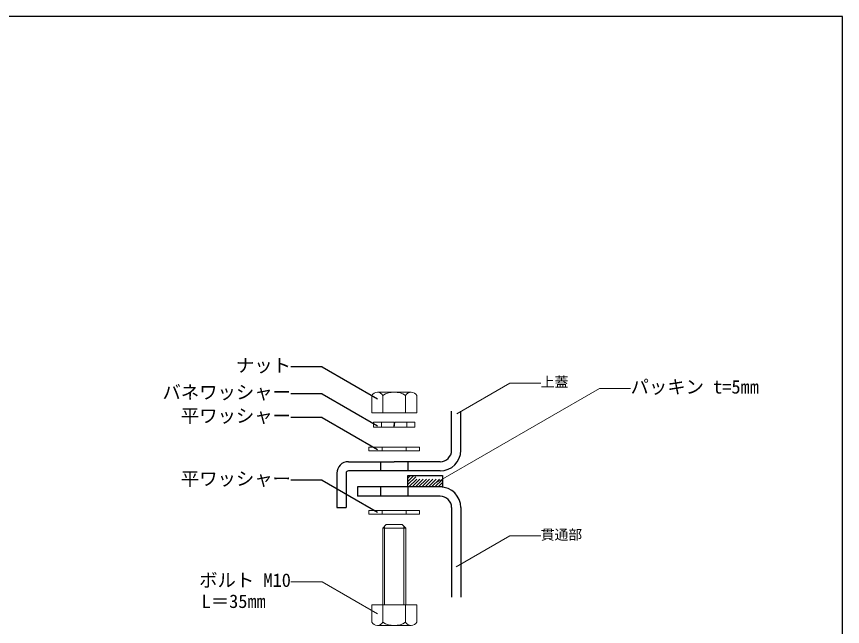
# Model space of a CAD drawing. Units: millimetres on the paper, enlarged 10 times, with parts at other scales. Extents: x -4472 to 3992, y -1263 to 1497.
# Drawn here: x 3092 to 3992, y 832 to 1497 of the extents above; entities that cross this region are included whole.
import ezdxf
from ezdxf.enums import TextEntityAlignment as Align

# ---------------------------------------------------------------- set-up
doc = ezdxf.new("R2010")
doc.units = ezdxf.units.MM
doc.header["$LTSCALE"] = 10
doc.linetypes.add('DASHED1', pattern=[1.8, 1.2, -0.6])
for name, color, linetype in [('0-F_図面枠', 7, 'Continuous'), ('F-0_FRP', 4, 'Continuous'), ('F-A_金物名称', 3, 'Continuous')]:
    doc.layers.add(name, color=color, linetype=linetype)
doc.layers.add('F-2_金物', color=7, linetype='Continuous', lineweight=18)
doc.layers.add('F-8_FRP部位名', color=7, linetype='Continuous', lineweight=18)
doc.styles.add('ＭＳ ゴシック', font='')
doc.styles.get('ＭＳ ゴシック').set_extended_font_data('MS Gothic')

msp = doc.modelspace()

# ---------------------------------------------------------------- linework, layer by layer
at = {"layer": '0-F_図面枠'}
msp.add_line((3991.62, -1262.92), (3991.62, 1497.08), dxfattribs=at)
msp.add_lwpolyline([(3991.62, 1497.08), (-8.38, 1497.08), (-8.38, -1262.92)], dxfattribs=at)
at = {"layer": 'F-0_FRP'}
for p, q in [((3565.77, 1024.46), (3565.77, 1066.96)), ((3575.77, 1024.46), (3575.77, 1066.96)), ((3453.27, 1011.96), (3503.27, 1011.96)), ((3488.27, 1011.96), (3488.27, 1001.96)), ((3553.27, 1011.96), (3503.27, 1011.96)), ((3518.27, 1011.96), (3518.27, 1001.96)), ((3450.77, 999.46), (3450.77, 961.96)), ((3553.27, 1001.96), (3453.27, 1001.96)), ((3463.27, 984.46), (3463.27, 974.46)), ((3553.27, 984.46), (3463.27, 984.46)), ((3488.27, 984.46), (3488.27, 974.46)), ((3518.27, 984.46), (3518.27, 974.46)), ((3503.27, 974.46), (3463.27, 974.46)), ((3553.27, 974.46), (3503.27, 974.46)), ((3565.77, 961.96), (3565.77, 864.46)), ((3575.77, 961.96), (3575.77, 864.46))]:
    msp.add_line(p, q, dxfattribs=at)
at = {"layer": 'F-0_FRP', "linetype": 'DASHED1'}
for p, q in [((3518.27, 987.02), (3528.21, 996.96)), ((3518.27, 990.55), (3524.68, 996.96)), ((3518.27, 994.09), (3521.14, 996.96)), ((3518.27, 987.02), (3528.21, 996.96)), ((3518.27, 990.55), (3524.68, 996.96)), ((3518.27, 994.09), (3521.14, 996.96)), ((3519.25, 984.46), (3531.75, 996.96)), ((3519.25, 984.46), (3531.75, 996.96)), ((3522.78, 984.46), (3535.28, 996.96)), ((3522.78, 984.46), (3535.28, 996.96)), ((3526.32, 984.46), (3538.82, 996.96)), ((3526.32, 984.46), (3538.82, 996.96)), ((3529.85, 984.46), (3542.35, 996.96)), ((3529.85, 984.46), (3542.35, 996.96)), ((3533.39, 984.46), (3545.89, 996.96)), ((3533.39, 984.46), (3545.89, 996.96)), ((3536.92, 984.46), (3549.42, 996.96)), ((3536.92, 984.46), (3549.42, 996.96)), ((3540.46, 984.46), (3552.96, 996.96)), ((3540.46, 984.46), (3552.96, 996.96)), ((3544, 984.46), (3555.77, 996.23)), ((3544, 984.46), (3555.77, 996.23)), ((3547.53, 984.46), (3555.77, 992.7)), ((3547.53, 984.46), (3555.77, 992.7)), ((3551.07, 984.46), (3555.77, 989.16)), ((3551.07, 984.46), (3555.77, 989.16)), ((3554.6, 984.46), (3555.77, 985.62)), ((3554.6, 984.46), (3555.77, 985.62))]:
    msp.add_line(p, q, dxfattribs=at)
at = {"layer": 'F-0_FRP'}
msp.add_lwpolyline([(3440.77, 999.46), (3440.77, 961.96), (3450.77, 961.96)], dxfattribs=at)
msp.add_lwpolyline([(3555.77, 984.46), (3518.27, 984.46), (3518.27, 996.96), (3555.77, 996.96)], close=True, dxfattribs=at)
msp.add_lwpolyline([(3555.77, 984.46), (3518.27, 984.46), (3518.27, 996.96), (3555.77, 996.96)], close=True, dxfattribs=at)
for centre, radius, start, end in [((3553.27, 1024.46), 12.5, 270, 0), ((3553.27, 1024.46), 22.5, 270, 0), ((3453.27, 999.46), 12.5, 90, 180), ((3453.27, 999.46), 2.5, 90, 180), ((3553.27, 961.96), 22.5, 0, 90), ((3553.27, 961.96), 12.5, 0, 90)]:
    msp.add_arc(centre, radius, start, end, dxfattribs=at)
at = {"layer": 'F-2_金物'}
for p, q in [((3478.73, 1065.25), (3478.73, 1084.21)), ((3521.67, 1087.75), (3484.87, 1087.75)), ((3491, 1065.25), (3491, 1084.21)), ((3515.54, 1065.25), (3515.54, 1084.21)), ((3527.81, 1065.25), (3527.81, 1084.21)), ((3527.81, 1065.25), (3478.73, 1065.25)), ((3502.67, 1065.25), (3480.93, 1065.25)), ((3526.93, 1065.25), (3508.04, 1065.25)), ((3480.64, 1054.97), (3480.64, 1049.47)), ((3480.64, 1054.97), (3503.27, 1054.97)), ((3489.39, 1054.97), (3489.39, 1049.47)), ((3503.27, 1054.97), (3502.79, 1049.47)), ((3503.75, 1054.97), (3503.27, 1049.47)), ((3503.75, 1054.97), (3525.89, 1054.97)), ((3517.14, 1054.97), (3517.14, 1049.47)), ((3525.89, 1054.97), (3525.89, 1049.47)), ((3480.64, 1049.47), (3502.79, 1049.47)), ((3499.82, 1049.47), (3480.93, 1049.47)), ((3503.27, 1049.47), (3525.89, 1049.47)), ((3475.77, 1027.68), (3530.77, 1027.68)), ((3475.77, 1027.68), (3475.77, 1023.68)), ((3490.14, 1027.68), (3490.14, 1023.68)), ((3516.39, 1027.68), (3516.39, 1023.68)), ((3530.77, 1023.68), (3530.77, 1027.68)), ((3530.77, 1023.68), (3475.77, 1023.68)), ((3475.77, 958.71), (3475.77, 954.71)), ((3475.77, 958.71), (3530.77, 958.71)), ((3530.77, 954.71), (3475.77, 954.71)), ((3490.14, 958.71), (3490.14, 954.71)), ((3516.39, 958.71), (3516.39, 954.71)), ((3530.77, 954.71), (3530.77, 958.71))]:
    msp.add_line(p, q, dxfattribs=at)
for centre, radius, start, end in [((3484.87, 1080.67), 7.08, 29.99985, 149.99985), ((3503.27, 1064.73), 23.02, 57.79585, 122.2043), ((3521.67, 1080.67), 7.08, 29.99985, 149.99985)]:
    msp.add_arc(centre, radius, start, end, dxfattribs=at)
at = {"layer": 'F-8_FRP部位名', "color": 3}
for p, q in [((3726.91, 1091.82), (3549.29, 989.27)), ((3726.91, 1091.82), (3760.74, 1091.82)), ((3424.63, 881.15), (3390.8, 881.15)), ((3424.63, 881.15), (3485, 846.3))]:
    msp.add_line(p, q, dxfattribs=at)
at = {"layer": 'F-8_FRP部位名', "color": 2}
for p, q in [((3629.11, 1097.51), (3571.53, 1064.27)), ((3629.11, 1097.51), (3662.93, 1097.51)), ((3629.11, 931.17), (3570.64, 897.41)), ((3629.11, 931.17), (3662.93, 931.17))]:
    msp.add_line(p, q, dxfattribs=at)
at = {"layer": 'F-8_FRP部位名'}
for p, q in [((3490.77, 939.67), (3490.77, 855.92)), ((3490.77, 939.67), (3515.77, 939.67)), ((3515.77, 939.67), (3512.02, 943.42)), ((3515.77, 855.92), (3515.77, 939.67)), ((3527.81, 855.92), (3478.73, 855.92)), ((3478.73, 855.92), (3478.73, 836.96)), ((3491, 855.92), (3491, 836.96)), ((3515.54, 855.92), (3515.54, 836.96)), ((3527.81, 855.92), (3527.81, 836.96))]:
    msp.add_line(p, q, dxfattribs=at)
at = {"layer": 'F-8_FRP部位名', "color": 4}
for p, q in [((3492.77, 941.67), (3492.77, 855.92)), ((3513.77, 855.92), (3513.77, 941.67))]:
    msp.add_line(p, q, dxfattribs=at)
at = {"layer": 'F-8_FRP部位名'}
for points in [[(3512.02, 943.42), (3494.52, 943.42), (3490.77, 939.67)], [(3521.67, 833.42), (3484.87, 833.42), (3521.67, 833.42)]]:
    msp.add_lwpolyline(points, dxfattribs=at)
for centre, radius, start, end in [((3484.87, 840.5), 7.08, 210.00015, 330.00015), ((3503.27, 856.44), 23.02, 237.7957, 302.20415), ((3521.67, 840.5), 7.08, 210.00015, 330.00015)]:
    msp.add_arc(centre, radius, start, end, dxfattribs=at)
at = {"layer": 'F-A_金物名称'}
for p, q in [((3424.63, 1115.19), (3390.8, 1115.19)), ((3424.63, 1115.19), (3485, 1080.34)), ((3424.63, 1085.95), (3390.8, 1085.95)), ((3424.63, 1085.95), (3485, 1051.09)), ((3424.63, 1060.28), (3390.8, 1060.28)), ((3424.63, 1060.28), (3485, 1025.42)), ((3424.63, 991.73), (3390.8, 991.73)), ((3424.63, 991.73), (3485, 956.88))]:
    msp.add_line(p, q, dxfattribs=at)

# ---------------------------------------------------------------- texts
at = {"layer": 'F-8_FRP部位名', "color": 2, "style": 'ＭＳ ゴシック'}
for s, p in [('上蓋', (3662.93, 1090.01)), ('貫通部', (3662.93, 923.67))]:
    msp.add_text(s, height=11, dxfattribs=at).set_placement(p, align=Align.BOTTOM_LEFT)
at = {"layer": 'F-8_FRP部位名', "style": 'ＭＳ ゴシック'}
for s, p in [('パッキン t=5㎜', (3760.74, 1081.82)), ('ボルト M10', (3290.8, 871.15)), ('L＝35㎜', (3293.43, 848.15))]:
    msp.add_text(s, height=14.66, dxfattribs=at).set_placement(p, align=Align.BOTTOM_LEFT)
at = {"layer": 'F-A_金物名称', "color": 7, "style": 'ＭＳ ゴシック'}
for s, p in [('ナット', (3330.8, 1105.19)), ('バネワッシャー', (3250.8, 1075.95)), ('平ワッシャー', (3270.8, 1050.28)), ('平ワッシャー', (3270.8, 981.73))]:
    msp.add_text(s, height=14.66, dxfattribs=at).set_placement(p, align=Align.BOTTOM_LEFT)

doc.saveas('drawing.dxf')
